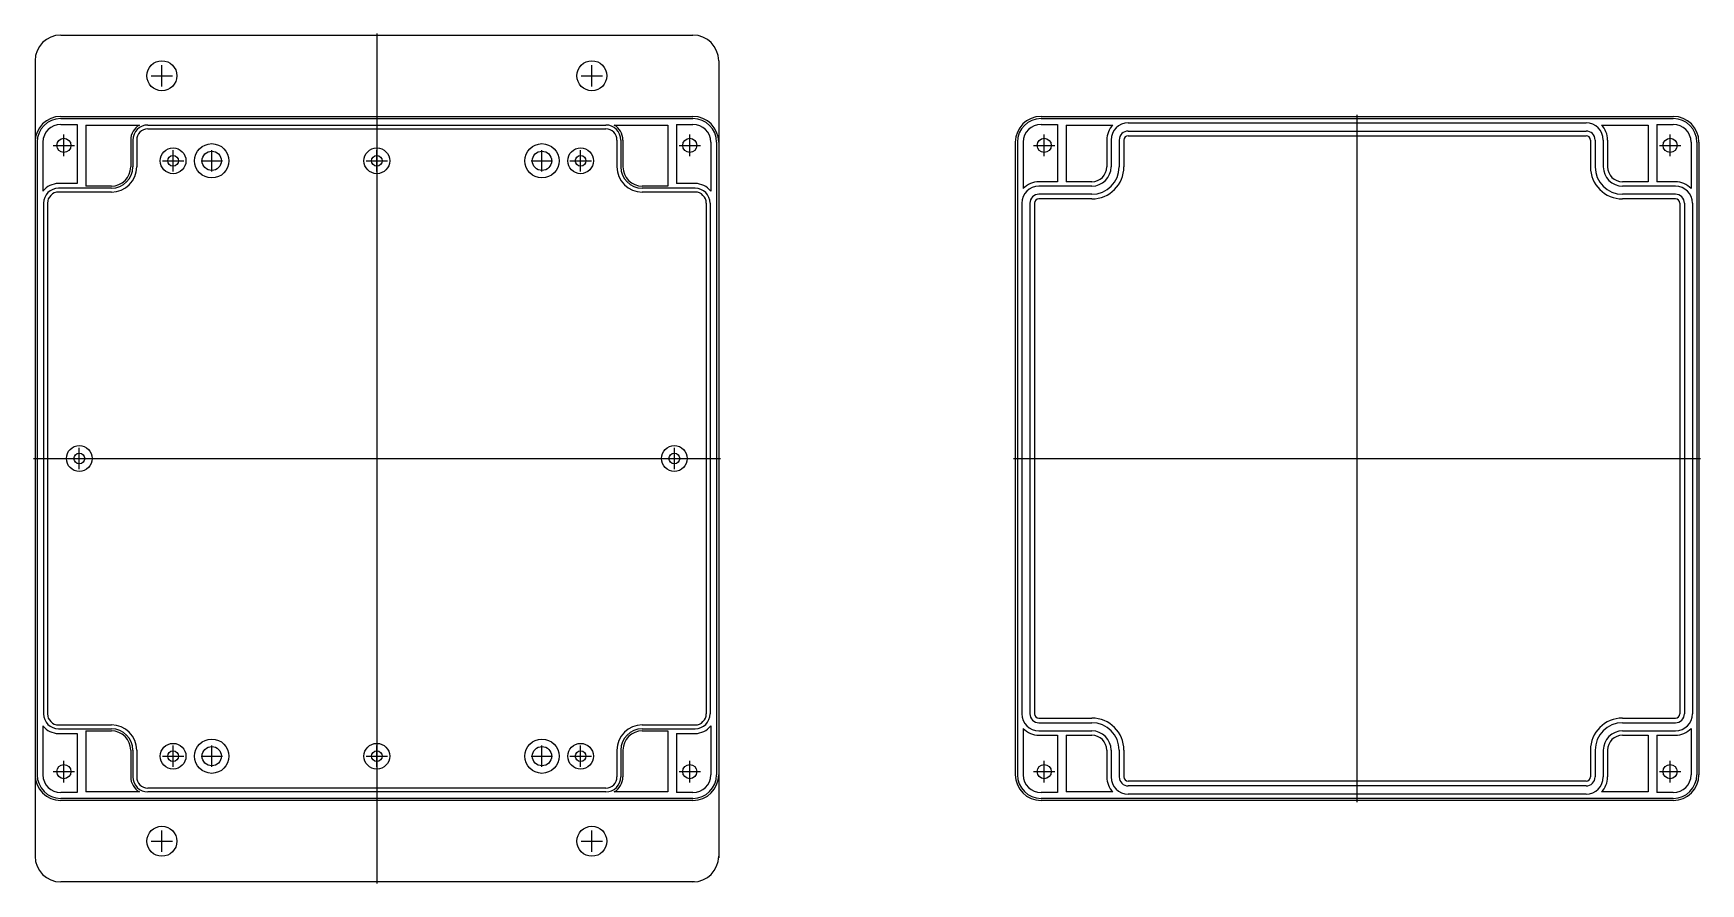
# Model space of a CAD drawing. Header units: millimetres. Extents: x 595 to 984, y 368 to 566.
import ezdxf

# ---------------------------------------------------------------- set-up
doc = ezdxf.new("R2010")
doc.units = ezdxf.units.MM

msp = doc.modelspace()

# ---------------------------------------------------------------- linework, layer by layer
for p, q in [((601.05, 565.53), (748.66, 565.53)), ((674.85, 565.92), (674.85, 367.53)), ((595.05, 559.53), (595.05, 373.92)), ((624.66, 553.53), (624.66, 558.53)), ((725.05, 553.53), (725.05, 558.53)), ((754.66, 559.53), (754.66, 373.53)), ((622.16, 556.03), (627.16, 556.03)), ((722.55, 556.03), (727.55, 556.03)), ((601.05, 546.53), (748.66, 546.53)), ((601.05, 546.03), (748.66, 546.03)), ((829.92, 546.53), (977.53, 546.53)), ((829.92, 546.03), (977.53, 546.03)), ((850.27, 545.03), (957.19, 545.03)), ((903.73, 386.53), (903.73, 546.92)), ((601.05, 544.68), (604.89, 544.68)), ((601.79, 537.28), (601.79, 542.28)), ((604.89, 544.68), (604.89, 530.88)), ((606.89, 544.53), (619.46, 544.53)), ((606.89, 544.53), (606.89, 530.28)), ((621.39, 544.53), (728.31, 544.53)), ((621.39, 544.53), (728.31, 544.53)), ((621.39, 543.63), (728.31, 543.63)), ((730.25, 544.53), (742.81, 544.53)), ((742.81, 544.53), (742.81, 530.28)), ((744.81, 544.68), (744.81, 530.88)), ((744.81, 544.68), (748.66, 544.68)), ((747.91, 537.28), (747.91, 542.28)), ((829.92, 544.68), (833.77, 544.68)), ((830.67, 537.28), (830.67, 542.28)), ((833.77, 544.68), (833.77, 531.28)), ((835.77, 544.53), (846.7, 544.53)), ((835.77, 544.53), (835.77, 531.28)), ((850.27, 543.13), (957.19, 543.13)), ((850.27, 542.03), (957.19, 542.03)), ((960.76, 544.53), (971.69, 544.53)), ((971.69, 544.53), (971.69, 531.28)), ((973.69, 544.68), (973.69, 531.28)), ((973.69, 544.68), (977.53, 544.68)), ((976.79, 537.28), (976.79, 542.28)), ((595.55, 540.53), (595.55, 392.92)), ((596.9, 540.53), (596.9, 529.08)), ((599.29, 539.78), (604.29, 539.78)), ((617.39, 541.03), (617.39, 534.78)), ((617.89, 541.03), (617.89, 534.78)), ((618.79, 541.03), (618.79, 534.78)), ((627.28, 533.68), (627.28, 538.68)), ((636.31, 533.68), (636.31, 538.68)), ((674.85, 533.68), (674.85, 538.68)), ((713.4, 533.68), (713.4, 538.68)), ((722.43, 533.68), (722.43, 538.68)), ((730.91, 541.03), (730.91, 534.78)), ((731.81, 541.03), (731.81, 534.78)), ((732.31, 541.03), (732.31, 534.78)), ((745.41, 539.78), (750.41, 539.78)), ((752.81, 540.53), (752.81, 529.08)), ((754.16, 540.53), (754.16, 392.92)), ((823.92, 540.53), (823.92, 392.92)), ((824.42, 540.53), (824.42, 392.92)), ((825.77, 540.53), (825.77, 529.7)), ((828.17, 539.78), (833.17, 539.78)), ((845.27, 541.03), (845.27, 534.78)), ((846.27, 541.03), (846.27, 534.78)), ((848.17, 541.03), (848.17, 534.78)), ((849.27, 541.03), (849.27, 534.78)), ((958.19, 541.03), (958.19, 534.78)), ((959.29, 541.03), (959.29, 534.78)), ((961.19, 541.03), (961.19, 534.78)), ((962.19, 541.03), (962.19, 534.78)), ((974.29, 539.78), (979.29, 539.78)), ((981.68, 540.53), (981.68, 529.7)), ((983.03, 540.53), (983.03, 392.92)), ((983.53, 540.53), (983.53, 466.72)), ((624.78, 536.18), (629.78, 536.18)), ((633.81, 536.18), (638.81, 536.18)), ((672.35, 536.18), (677.35, 536.18)), ((710.9, 536.18), (715.9, 536.18)), ((719.93, 536.18), (724.93, 536.18)), ((604.89, 530.88), (600.55, 530.88)), ((612.89, 529.78), (600.55, 529.78)), ((612.89, 530.28), (606.89, 530.28)), ((742.81, 530.28), (736.81, 530.28)), ((749.16, 529.78), (736.81, 529.78)), ((749.16, 530.88), (744.81, 530.88)), ((833.77, 531.28), (829.42, 531.28)), ((841.77, 530.28), (829.42, 530.28)), ((841.77, 531.28), (835.77, 531.28)), ((971.69, 531.28), (965.69, 531.28)), ((978.03, 530.28), (965.69, 530.28)), ((978.03, 531.28), (973.69, 531.28)), ((597.05, 526.28), (597.05, 407.16)), ((597.05, 526.28), (597.05, 407.16)), ((597.95, 526.28), (597.95, 407.16)), ((612.89, 528.88), (600.55, 528.88)), ((749.16, 528.88), (736.81, 528.88)), ((751.76, 526.28), (751.76, 407.16)), ((752.66, 526.28), (752.66, 407.16)), ((752.66, 526.28), (752.66, 407.16)), ((825.42, 526.28), (825.42, 407.16)), ((827.32, 526.28), (827.32, 407.16)), ((828.42, 526.28), (828.42, 407.16)), ((841.77, 528.38), (829.42, 528.38)), ((841.77, 527.28), (829.42, 527.28)), ((978.03, 528.38), (965.69, 528.38)), ((978.03, 527.28), (965.69, 527.28)), ((979.03, 526.28), (979.03, 407.16)), ((980.13, 526.28), (980.13, 407.16)), ((982.03, 526.28), (982.03, 407.16)), ((605.39, 464.22), (605.39, 469.22)), ((744.31, 464.22), (744.31, 469.22)), ((594.66, 466.72), (755.05, 466.72)), ((602.89, 466.72), (607.89, 466.72)), ((741.81, 466.72), (746.81, 466.72)), ((823.53, 466.72), (983.92, 466.72)), ((983.53, 466.72), (983.53, 392.92)), ((829.42, 406.16), (841.77, 406.16)), ((829.42, 405.06), (841.77, 405.06)), ((965.69, 406.16), (978.03, 406.16)), ((965.69, 405.06), (978.03, 405.06)), ((596.9, 404.36), (596.9, 392.92)), ((600.55, 404.56), (612.89, 404.56)), ((600.55, 403.66), (612.89, 403.66)), ((600.55, 402.56), (604.89, 402.56)), ((604.89, 402.56), (604.89, 388.77)), ((606.89, 403.16), (612.89, 403.16)), ((606.89, 403.16), (606.89, 388.92)), ((736.81, 404.56), (749.16, 404.56)), ((736.81, 403.66), (749.16, 403.66)), ((736.81, 403.16), (742.81, 403.16)), ((742.81, 403.16), (742.81, 388.92)), ((744.81, 402.56), (744.81, 388.77)), ((744.81, 402.56), (749.16, 402.56)), ((752.81, 404.36), (752.81, 392.92)), ((825.77, 403.74), (825.77, 392.92)), ((829.42, 403.16), (841.77, 403.16)), ((829.42, 402.16), (833.77, 402.16)), ((833.77, 402.16), (833.77, 388.77)), ((835.77, 402.16), (835.77, 388.92)), ((835.77, 402.16), (841.77, 402.16)), ((965.69, 403.16), (978.03, 403.16)), ((965.69, 402.16), (971.69, 402.16)), ((971.69, 402.16), (971.69, 388.92)), ((973.69, 402.16), (973.69, 388.77)), ((973.69, 402.16), (978.03, 402.16)), ((981.68, 403.74), (981.68, 392.92)), ((617.39, 398.66), (617.39, 392.42)), ((617.89, 398.66), (617.89, 392.42)), ((618.79, 398.66), (618.79, 392.42)), ((624.78, 397.26), (629.78, 397.26)), ((627.28, 394.76), (627.28, 399.76)), ((633.81, 397.26), (638.81, 397.26)), ((636.31, 394.76), (636.31, 399.76)), ((672.35, 397.26), (677.35, 397.26)), ((674.85, 394.76), (674.85, 399.76)), ((710.9, 397.26), (715.9, 397.26)), ((713.4, 394.76), (713.4, 399.76)), ((719.93, 397.26), (724.93, 397.26)), ((722.43, 394.76), (722.43, 399.76)), ((730.91, 398.66), (730.91, 392.42)), ((731.81, 398.66), (731.81, 392.42)), ((732.31, 398.66), (732.31, 392.42)), ((845.27, 398.66), (845.27, 392.42)), ((846.27, 398.66), (846.27, 392.42)), ((848.17, 398.66), (848.17, 392.42)), ((849.27, 398.66), (849.27, 392.42)), ((958.19, 398.66), (958.19, 392.42)), ((959.29, 398.66), (959.29, 392.42)), ((961.19, 398.66), (961.19, 392.42)), ((962.19, 398.66), (962.19, 392.42)), ((599.29, 393.66), (604.29, 393.66)), ((601.79, 391.16), (601.79, 396.16)), ((745.41, 393.66), (750.41, 393.66)), ((747.91, 391.16), (747.91, 396.16)), ((828.17, 393.66), (833.17, 393.66)), ((830.67, 391.16), (830.67, 396.16)), ((974.29, 393.66), (979.29, 393.66)), ((976.79, 391.16), (976.79, 396.16)), ((728.31, 389.82), (621.39, 389.82)), ((957.19, 391.42), (850.27, 391.42)), ((957.19, 390.32), (850.27, 390.32)), ((604.89, 388.77), (601.05, 388.77)), ((604.89, 388.77), (601.05, 388.77)), ((748.66, 387.42), (601.05, 387.42)), ((748.66, 386.92), (601.05, 386.92)), ((619.46, 388.92), (606.89, 388.92)), ((728.31, 388.92), (621.39, 388.92)), ((728.31, 388.92), (621.39, 388.92)), ((742.81, 388.92), (730.25, 388.92)), ((748.66, 388.77), (744.81, 388.77)), ((833.77, 388.77), (829.92, 388.77)), ((833.77, 388.77), (829.92, 388.77)), ((977.53, 387.42), (829.92, 387.42)), ((977.53, 386.92), (829.92, 386.92)), ((846.7, 388.92), (835.77, 388.92)), ((957.19, 388.42), (850.27, 388.42)), ((971.69, 388.92), (960.76, 388.92)), ((977.53, 388.77), (973.69, 388.77)), ((624.66, 374.92), (624.66, 379.92)), ((725.05, 374.92), (725.05, 379.92)), ((622.16, 377.42), (627.16, 377.42)), ((722.55, 377.42), (727.55, 377.42)), ((749.05, 367.92), (601.05, 367.92))]:
    msp.add_line(p, q)
for centre, radius in [((624.66, 556.03), 3.5), ((725.05, 556.03), 3.5), ((601.79, 539.78), 1.65), ((747.91, 539.78), 1.65), ((830.67, 539.78), 1.65), ((976.79, 539.78), 1.65), ((627.28, 536.18), 3), ((627.28, 536.18), 1.25), ((636.31, 536.18), 4), ((636.31, 536.18), 2.25), ((674.85, 536.18), 3), ((674.85, 536.18), 1.25), ((713.4, 536.18), 4), ((713.4, 536.18), 2.25), ((722.43, 536.18), 3), ((722.43, 536.18), 1.25), ((605.39, 466.72), 3), ((605.39, 466.72), 1.25), ((744.31, 466.72), 3), ((744.31, 466.72), 1.25), ((636.31, 397.26), 4), ((713.4, 397.26), 4), ((627.28, 397.26), 3), ((627.28, 397.26), 1.25), ((636.31, 397.26), 2.25), ((674.85, 397.26), 3), ((674.85, 397.26), 1.25), ((713.4, 397.26), 2.25), ((722.43, 397.26), 3), ((722.43, 397.26), 1.25), ((601.79, 393.66), 1.65), ((747.91, 393.66), 1.65), ((830.67, 393.66), 1.65), ((976.79, 393.66), 1.65), ((624.66, 377.42), 3.5), ((725.05, 377.42), 3.5)]:
    msp.add_circle(centre, radius)
for centre, radius, start, end in [((601.05, 559.53), 6, 90, 180), ((748.66, 559.53), 6, 0, 90), ((601.05, 540.53), 6, 90, 180), ((601.05, 540.53), 5.5, 90, 180), ((748.66, 540.53), 6, 360, 90), ((748.66, 540.53), 5.5, 360, 90), ((829.92, 540.53), 6, 90, 180), ((829.92, 540.53), 5.5, 90, 180), ((850.27, 541.03), 4, 90, 180), ((957.19, 541.03), 4, 0, 90), ((977.53, 540.53), 6, 360, 90), ((977.53, 540.53), 5.5, 360, 90), ((601.05, 540.53), 4.15, 90, 180), ((621.39, 541.03), 4, 118.955, 180), ((621.39, 541.03), 3.5, 90, 180), ((621.39, 541.03), 2.6, 90, 180), ((728.31, 541.03), 3.5, 0, 90), ((728.31, 541.03), 2.6, 0, 90), ((728.31, 541.03), 4, 0, 61.045), ((748.66, 540.53), 4.15, 360, 90), ((829.92, 540.53), 4.15, 90, 180), ((850.27, 541.03), 5, 135.573, 180), ((850.27, 541.03), 2.1, 90, 180), ((850.27, 541.03), 1, 90, 180), ((957.19, 541.03), 2.1, 0, 90), ((957.19, 541.03), 1, 0, 90), ((957.19, 541.03), 5, 0, 44.427), ((977.53, 540.53), 4.15, 360, 90), ((612.89, 534.78), 5, 270, 0), ((612.89, 534.78), 5.9, 270, 0), ((612.89, 534.78), 4.5, 270, 0), ((736.81, 534.78), 5.9, 180, 270), ((736.81, 534.78), 5, 180, 270), ((736.81, 534.78), 4.5, 180, 270), ((841.77, 534.78), 6.4, 270, 0), ((841.77, 534.78), 4.5, 270, 0), ((841.77, 534.78), 7.5, 270, 0), ((841.77, 534.78), 3.5, 270, 0), ((965.69, 534.78), 7.5, 180, 270), ((965.69, 534.78), 6.4, 180, 270), ((965.69, 534.78), 4.5, 180, 270), ((965.69, 534.78), 3.5, 180, 270), ((600.55, 526.28), 4.6, 90, 142.5118), ((600.55, 526.28), 3.5, 90, 180), ((749.16, 526.28), 4.6, 37.4882, 90), ((749.16, 526.28), 3.5, 0, 90), ((829.42, 526.28), 4, 90, 180), ((829.42, 526.28), 5, 90, 136.8864), ((978.03, 526.28), 5, 43.1136, 90), ((978.03, 526.28), 4, 0, 90), ((600.55, 526.28), 2.6, 90, 180), ((749.16, 526.28), 2.6, 0, 90), ((829.42, 526.28), 2.1, 90, 180), ((829.42, 526.28), 1, 90, 180), ((978.03, 526.28), 2.1, 0, 90), ((978.03, 526.28), 1, 0, 90), ((600.55, 407.16), 3.5, 180, 270), ((600.55, 407.16), 2.6, 180, 270), ((749.16, 407.16), 3.5, 270, 0), ((749.16, 407.16), 2.6, 270, 0), ((829.42, 407.16), 4, 180, 270), ((829.42, 407.16), 2.1, 180, 270), ((829.42, 407.16), 1, 180, 270), ((841.77, 398.66), 7.5, 0, 90), ((841.77, 398.66), 6.4, 0, 90), ((965.69, 398.66), 7.5, 90, 180), ((965.69, 398.66), 6.4, 90, 180), ((978.03, 407.16), 4, 270, 0), ((978.03, 407.16), 2.1, 270, 0), ((978.03, 407.16), 1, 270, 0), ((600.55, 407.16), 4.6, 217.4882, 270), ((612.89, 398.66), 5.9, 0, 90), ((612.89, 398.66), 5, 0, 90), ((612.89, 398.66), 4.5, 0, 90), ((736.81, 398.66), 5.9, 90, 180), ((736.81, 398.66), 5, 90, 180), ((736.81, 398.66), 4.5, 90, 180), ((749.16, 407.16), 4.6, 270, 322.5118), ((829.42, 407.16), 5, 223.1136, 270), ((841.77, 398.66), 4.5, 0, 90), ((841.77, 398.66), 3.5, 0, 90), ((965.69, 398.66), 4.5, 90, 180), ((965.69, 398.66), 3.5, 90, 180), ((978.03, 407.16), 5, 270, 316.8864), ((601.05, 392.92), 6, 180, 270), ((601.05, 392.92), 5.5, 180, 270), ((601.05, 392.92), 4.15, 180, 270), ((621.39, 392.42), 4, 180, 241.045), ((621.39, 392.42), 3.5, 180, 270), ((621.39, 392.42), 2.6, 180, 270), ((728.31, 392.42), 3.5, 270, 0), ((728.31, 392.42), 2.6, 270, 0), ((728.31, 392.42), 4, 298.955, 0), ((748.66, 392.92), 6, 270, 360), ((748.66, 392.92), 5.5, 270, 0), ((748.66, 392.92), 4.15, 270, 360), ((829.92, 392.92), 6, 180, 270), ((829.92, 392.92), 5.5, 180, 270), ((829.92, 392.92), 4.15, 180, 270), ((850.27, 392.42), 5, 180, 224.427), ((850.27, 392.42), 4, 180, 270), ((850.27, 392.42), 2.1, 180, 270), ((850.27, 392.42), 1, 180, 270), ((957.19, 392.42), 4, 270, 0), ((957.19, 392.42), 2.1, 270, 0), ((957.19, 392.42), 1, 270, 0), ((957.19, 392.42), 5, 315.573, 0), ((977.53, 392.92), 6, 270, 0), ((977.53, 392.92), 5.5, 270, 0), ((977.53, 392.92), 4.15, 270, 360), ((601.05, 373.92), 6, 180, 270), ((748.66, 373.92), 6, 270, 0)]:
    msp.add_arc(centre, radius, start, end)

doc.saveas('drawing.dxf')
